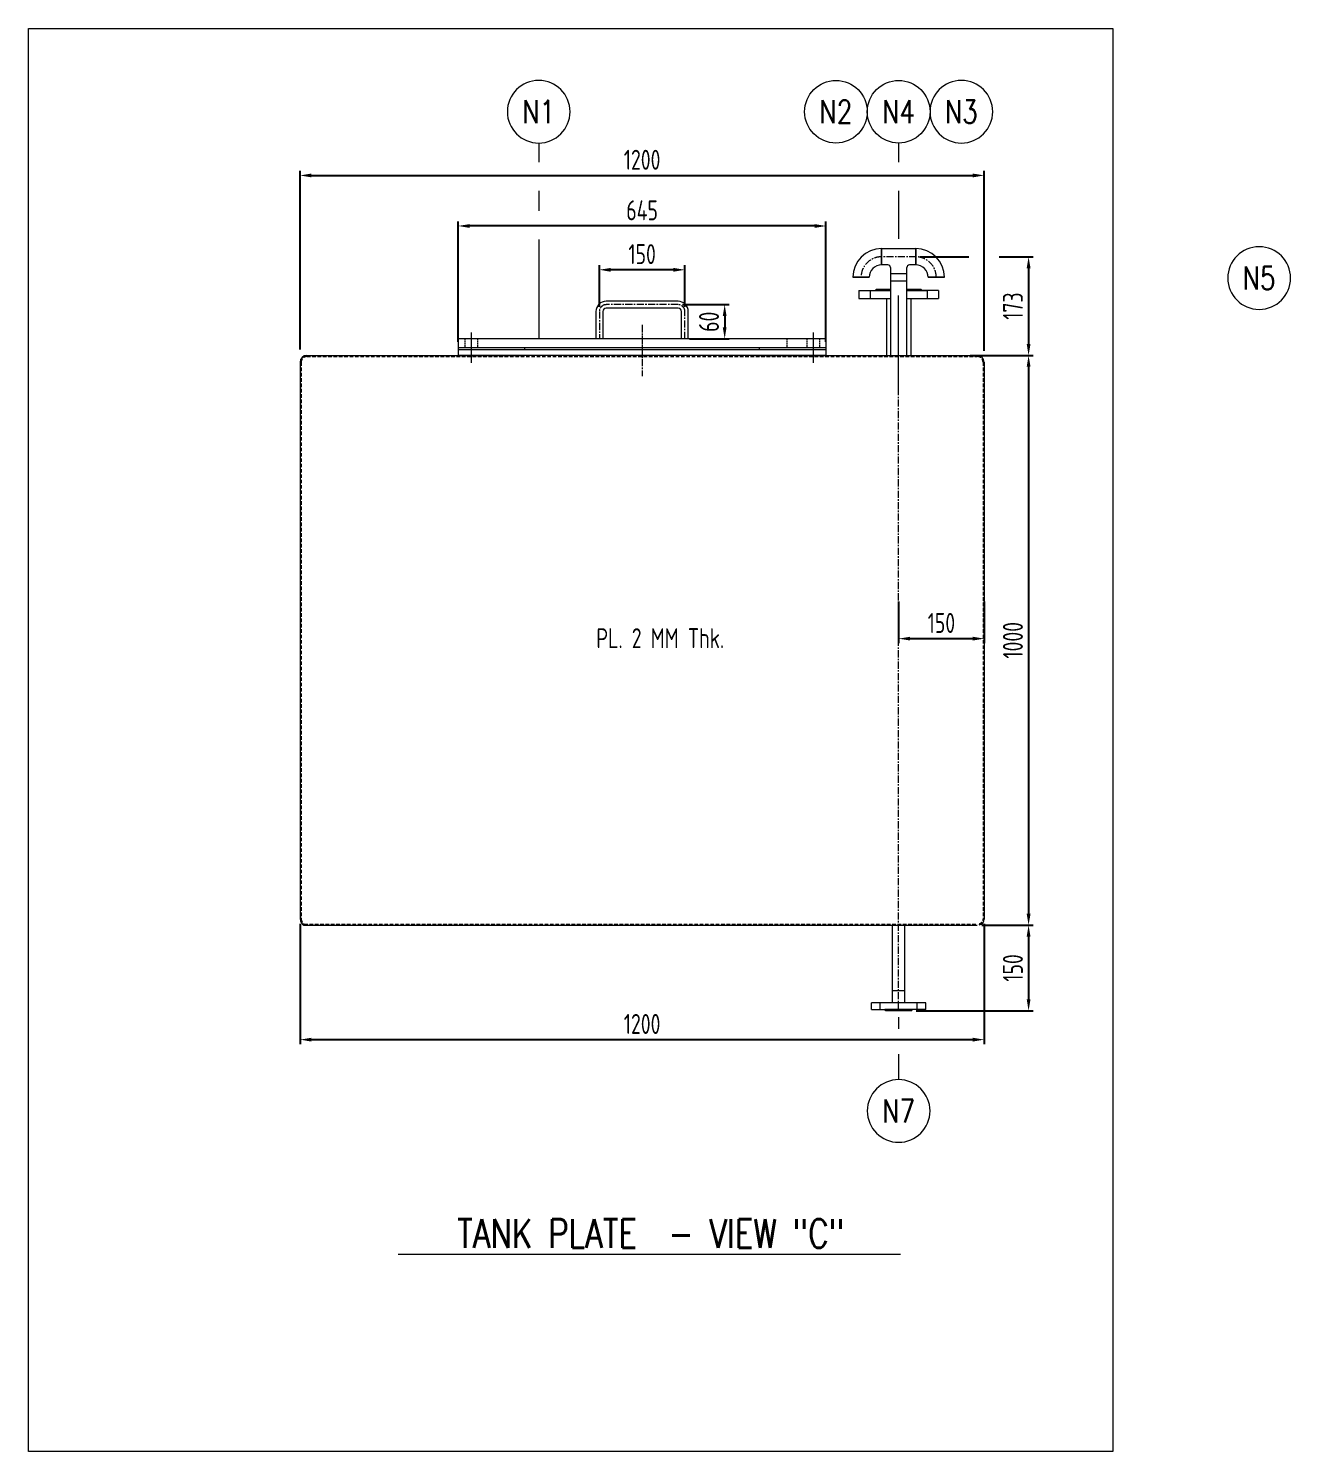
# Model space of a CAD drawing. Header units: millimetres. Extents: x 12754 to 23359, y -5760 to -2631.
# Drawn here: x 21145 to 23359, y -5760 to -3263 of the extents above; entities that cross this region are included whole.
import ezdxf
from ezdxf.enums import TextEntityAlignment as Align

# ---------------------------------------------------------------- set-up
doc = ezdxf.new("R2010")
doc.units = ezdxf.units.MM
doc.header["$LTSCALE"] = 10
for name, pattern in [('CENTER', [2, 1.25, -0.25, 0.25, -0.25]), ('CENTERX2', [4, 2.5, -0.5, 0.5, -0.5]), ('DASHDOT', [25.4, 12.7, -6.35, 0, -6.35]), ('HIDDEN', [0.375, 0.25, -0.125]), ('HIDDEN2', [0.1875, 0.125, -0.0625])]:
    doc.linetypes.add(name, pattern=pattern)
doc.layers.get('0').update_dxf_attribs({"linetype": 'CONTINUOUS', "lineweight": 0})
doc.layers.get('DEFPOINTS').update_dxf_attribs({"linetype": 'CONTINUOUS', "lineweight": 0})
for name, color, linetype, lineweight in [('Ivanjktp10', 8, 'HIDDEN', 0), ('Ivanjktp11', 8, 'CENTERX2', 0), ('Ivanjktp3', 3, 'CONTINUOUS', 0), ('Ivanjktp6', 8, 'CENTER', 0), ('Ivanjktp9', 4, 'CONTINUOUS', 0)]:
    doc.layers.add(name, color=color, linetype=linetype, lineweight=lineweight)
doc.layers.add('Ivanjktp4', color=1, linetype='CONTINUOUS', lineweight=0, plot=False)
doc.styles.add('client', font='romans.shx', dxfattribs={"width": 0.8, "height": 3.5})
doc.styles.add('DIM', font='romans', dxfattribs={"height": 2.5})
doc.styles.get("Standard").update_dxf_attribs({"font": 'ISOCP.SHX', "width": 0.8})
doc.dimstyles.new('GEN-ISO - 20', dxfattribs={"dimscale": 10, "dimtxt": 3.5, "dimasz": 2, "dimexe": 0.8, "dimexo": 0.8, "dimgap": 1, "dimtad": 1, "dimdec": 0, "dimdsep": 46, "dimtxsty": 'Standard', "dimcen": 0, "dimclrd": 8, "dimclre": 8, "dimclrt": 2, "dimadec": 0, "dimazin": 0, "dimtp": 0.1, "dimtm": 0.1, "dimtfac": 0.71, "dimtdec": 0, "dimtmove": 0, "dimatfit": 3, "dimfxl": 10, "dimtfill": 1, "dimtzin": 0, "dimarcsym": 1})
doc.dimstyles.new('GEN-ISO - 20$0', dxfattribs={"dimscale": 10, "dimtxt": 3.5, "dimasz": 2, "dimexe": 0.8, "dimexo": 0.8, "dimgap": 1, "dimtad": 1, "dimdec": 0, "dimdsep": 46, "dimtxsty": 'Standard', "dimcen": 0, "dimclrd": 8, "dimclre": 8, "dimclrt": 2, "dimadec": 0, "dimazin": 0, "dimtp": 0.1, "dimtm": 0.1, "dimtfac": 0.71, "dimtdec": 0, "dimtmove": 0, "dimatfit": 3, "dimfxl": 1, "dimtfill": 1, "dimtzin": 0, "dimarcsym": 1})

# ---------------------------------------------------------------- blocks, each defined once
blk = doc.blocks.new('*D39')
at = {"layer": 'DEFPOINTS', "color": 0, "transparency": 16777216}
for p in [(22671.9, -4260.8), (22821.9, -4260.8), (22821.9, -4333.9)]:
    blk.add_point(p, dxfattribs=at)
at = {"layer": 'Ivanjktp3', "color": 3, "linetype": 'ByBlock', "lineweight": -2, "transparency": 16777216}
for p, q in [((22671.9, -4268.8), (22671.9, -4341.9)), ((22821.9, -4268.8), (22821.9, -4341.9)), ((22691.9, -4333.9), (22801.9, -4333.9))]:
    blk.add_line(p, q, dxfattribs=at)
at = {"layer": 'Ivanjktp3', "color": 3, "transparency": 16777216}
for points in [[(22691.9, -4330.6), (22691.9, -4337.2), (22671.9, -4333.9)], [(22801.9, -4330.6), (22801.9, -4337.2), (22821.9, -4333.9)]]:
    blk.add_solid(points, dxfattribs=at)
at = {"layer": 'Ivanjktp3', "color": 2, "transparency": 16777216, "insert": (22746.9, -4306.4), "char_height": 35, "attachment_point": 5, "bg_fill": 3, "box_fill_scale": 1.1, "bg_fill_color": 256, "bg_fill_true_color": 13158600, "bg_fill_transparency": 0}
blk.add_mtext('150', dxfattribs=at)
blk = doc.blocks.new('*D41')
at = {"layer": 'DEFPOINTS', "color": 0, "transparency": 16777216}
for p in [(21899.4, -3609.7), (21899.4, -3820.8), (22544.4, -3820.8)]:
    blk.add_point(p, dxfattribs=at)
at = {"layer": 'Ivanjktp3', "color": 3, "linetype": 'ByBlock', "lineweight": -2, "transparency": 16777216}
for p, q in [((21899.4, -3812.8), (21899.4, -3601.7)), ((22524.4, -3609.7), (21919.4, -3609.7)), ((22544.4, -3812.8), (22544.4, -3601.7))]:
    blk.add_line(p, q, dxfattribs=at)
at = {"layer": 'Ivanjktp3', "color": 3, "transparency": 16777216}
for points in [[(21919.4, -3606.4), (21919.4, -3613.1), (21899.4, -3609.7)], [(22524.4, -3606.4), (22524.4, -3613.1), (22544.4, -3609.7)]]:
    blk.add_solid(points, dxfattribs=at)
at = {"layer": 'Ivanjktp3', "color": 2, "transparency": 16777216, "insert": (22221.9, -3582.2), "char_height": 35, "attachment_point": 5, "bg_fill": 3, "box_fill_scale": 1.1, "bg_fill_color": 256, "bg_fill_true_color": 13158600, "bg_fill_transparency": 0}
blk.add_mtext('645', dxfattribs=at)
blk = doc.blocks.new('*D43')
at = {"layer": 'DEFPOINTS', "color": 0, "transparency": 16777216}
for p in [(22146.9, -3686.6), (22146.9, -3759.8), (22296.9, -3759.8)]:
    blk.add_point(p, dxfattribs=at)
at = {"layer": 'Ivanjktp3', "color": 3, "linetype": 'ByBlock', "lineweight": -2, "transparency": 16777216}
for p, q in [((22146.9, -3751.8), (22146.9, -3678.6)), ((22276.9, -3686.6), (22166.9, -3686.6)), ((22296.9, -3751.8), (22296.9, -3678.6))]:
    blk.add_line(p, q, dxfattribs=at)
at = {"layer": 'Ivanjktp3', "color": 3, "transparency": 16777216}
for points in [[(22166.9, -3683.3), (22166.9, -3690), (22146.9, -3686.6)], [(22276.9, -3683.3), (22276.9, -3690), (22296.9, -3686.6)]]:
    blk.add_solid(points, dxfattribs=at)
at = {"layer": 'Ivanjktp3', "color": 2, "transparency": 16777216, "insert": (22221.9, -3659.1), "char_height": 35, "attachment_point": 5, "bg_fill": 3, "box_fill_scale": 1.1, "bg_fill_color": 256, "bg_fill_true_color": 13158600, "bg_fill_transparency": 0}
blk.add_mtext('150', dxfattribs=at)
blk = doc.blocks.new('*D44')
at = {"layer": 'DEFPOINTS', "color": 0, "transparency": 16777216}
for p in [(22284.9, -3747.8), (22296.9, -3807.8)]:
    blk.add_point(p, dxfattribs=at)
at = {"layer": 'Ivanjktp3', "color": 3, "linetype": 'ByBlock', "lineweight": -2, "transparency": 16777216}
for p, q in [((22292.9, -3747.8), (22374.7, -3747.8)), ((22366.7, -3767.8), (22366.7, -3787.8)), ((22304.9, -3807.8), (22374.7, -3807.8))]:
    blk.add_line(p, q, dxfattribs=at)
at = {"layer": 'Ivanjktp3', "color": 3, "transparency": 16777216}
for points in [[(22363.4, -3767.8), (22370, -3767.8), (22366.7, -3747.8)], [(22363.4, -3787.8), (22370, -3787.8), (22366.7, -3807.8)]]:
    blk.add_solid(points, dxfattribs=at)
at = {"layer": 'Ivanjktp3', "color": 2, "transparency": 16777216, "insert": (22339.2, -3777.8), "char_height": 35, "attachment_point": 5, "rotation": 90, "bg_fill": 3, "box_fill_scale": 1.1, "bg_fill_color": 256, "bg_fill_true_color": 13158600, "bg_fill_transparency": 0}
blk.add_mtext('60', dxfattribs=at)
at = {"layer": 'DEFPOINTS', "color": 0, "transparency": 16777216}
blk.add_point((22366.7, -3807.8), dxfattribs=at)
blk = doc.blocks.new('*D42')
at = {"layer": 'DEFPOINTS', "color": 0, "transparency": 16777216}
for p in [(22701.9, -3663.8), (22789.3, -3836.8), (22899.8, -3836.8)]:
    blk.add_point(p, dxfattribs=at)
at = {"layer": 'Ivanjktp3', "color": 3, "linetype": 'ByBlock', "lineweight": -2, "transparency": 16777216}
for p, q in [((22709.9, -3663.8), (22794.8, -3663.8)), ((22848, -3663.8), (22907.8, -3663.8)), ((22899.8, -3683.8), (22899.8, -3816.8)), ((22797.3, -3836.8), (22907.8, -3836.8))]:
    blk.add_line(p, q, dxfattribs=at)
at = {"layer": 'Ivanjktp3', "color": 3, "transparency": 16777216}
for points in [[(22896.5, -3683.8), (22903.2, -3683.8), (22899.8, -3663.8)], [(22896.5, -3816.8), (22903.2, -3816.8), (22899.8, -3836.8)]]:
    blk.add_solid(points, dxfattribs=at)
at = {"layer": 'Ivanjktp3', "color": 2, "transparency": 16777216, "insert": (22872.3, -3750.3), "char_height": 35, "attachment_point": 5, "rotation": 90, "bg_fill": 3, "box_fill_scale": 1.1, "bg_fill_color": 256, "bg_fill_true_color": 13158600, "bg_fill_transparency": 0}
blk.add_mtext('173', dxfattribs=at)
blk = doc.blocks.new('nzno')
blk.add_circle((0, 0), 5.5)
at = {"color": 2, "style": 'DIM', "width": 0.8}
blk.add_attdef('NOZZLE', text='', height=4, dxfattribs=at).set_placement((0, 0), align=Align.MIDDLE)
blk = doc.blocks.new('*D49')
at = {"layer": 'DEFPOINTS', "color": 0, "transparency": 16777216}
for p in [(22821.9, -3521), (21621.9, -3834.7), (22821.9, -3836.8)]:
    blk.add_point(p, dxfattribs=at)
at = {"layer": 'Ivanjktp3', "color": 3, "linetype": 'ByBlock', "lineweight": -2, "transparency": 16777216}
for p, q in [((21621.9, -3826.7), (21621.9, -3513)), ((21641.9, -3521), (22801.9, -3521)), ((22821.9, -3828.8), (22821.9, -3513))]:
    blk.add_line(p, q, dxfattribs=at)
at = {"layer": 'Ivanjktp3', "color": 3, "transparency": 16777216}
for points in [[(21641.9, -3517.7), (21641.9, -3524.4), (21621.9, -3521)], [(22801.9, -3517.7), (22801.9, -3524.4), (22821.9, -3521)]]:
    blk.add_solid(points, dxfattribs=at)
at = {"layer": 'Ivanjktp3', "color": 2, "transparency": 16777216, "insert": (22221.9, -3493.5), "char_height": 35, "attachment_point": 5, "bg_fill": 3, "box_fill_scale": 1.1, "bg_fill_color": 256, "bg_fill_true_color": 13158600, "bg_fill_transparency": 0}
blk.add_mtext('1200', dxfattribs=at)
blk = doc.blocks.new('*D52')
at = {"layer": 'DEFPOINTS', "color": 0, "transparency": 16777216}
for p in [(21621.9, -4826.4), (22821.9, -4826.4), (22821.9, -5037.6)]:
    blk.add_point(p, dxfattribs=at)
at = {"layer": 'Ivanjktp3', "color": 3, "linetype": 'ByBlock', "lineweight": -2, "transparency": 16777216}
for p, q in [((21621.9, -4834.4), (21621.9, -5045.6)), ((22821.9, -4834.4), (22821.9, -5045.6)), ((21641.9, -5037.6), (22801.9, -5037.6))]:
    blk.add_line(p, q, dxfattribs=at)
at = {"layer": 'Ivanjktp3', "color": 3, "transparency": 16777216}
for points in [[(21641.9, -5034.3), (21641.9, -5041), (21621.9, -5037.6)], [(22801.9, -5034.3), (22801.9, -5041), (22821.9, -5037.6)]]:
    blk.add_solid(points, dxfattribs=at)
at = {"layer": 'Ivanjktp3', "color": 2, "transparency": 16777216, "insert": (22221.9, -5010.1), "char_height": 35, "attachment_point": 5, "bg_fill": 3, "box_fill_scale": 1.1, "bg_fill_color": 256, "bg_fill_true_color": 13158600, "bg_fill_transparency": 0}
blk.add_mtext('1200', dxfattribs=at)
blk = doc.blocks.new('*D135')
at = {"layer": 'DEFPOINTS', "color": 0, "transparency": 16777216}
for p in [(22809.9, -4836.8), (22694.4, -4986.8), (22899.8, -4986.8)]:
    blk.add_point(p, dxfattribs=at)
at = {"layer": 'Ivanjktp3', "color": 3, "linetype": 'ByBlock', "lineweight": -2, "transparency": 16777216}
for p, q in [((22817.9, -4836.8), (22907.8, -4836.8)), ((22899.8, -4856.8), (22899.8, -4966.8)), ((22702.4, -4986.8), (22907.8, -4986.8))]:
    blk.add_line(p, q, dxfattribs=at)
at = {"layer": 'Ivanjktp3', "color": 3, "transparency": 16777216}
for points in [[(22896.5, -4856.8), (22903.2, -4856.8), (22899.8, -4836.8)], [(22896.5, -4966.8), (22903.2, -4966.8), (22899.8, -4986.8)]]:
    blk.add_solid(points, dxfattribs=at)
at = {"layer": 'Ivanjktp3', "color": 2, "transparency": 16777216, "insert": (22872.3, -4911.8), "char_height": 35, "attachment_point": 5, "rotation": 90, "bg_fill": 3, "box_fill_scale": 1.1, "bg_fill_color": 256, "bg_fill_true_color": 13158600, "bg_fill_transparency": 0}
blk.add_mtext('150', dxfattribs=at)
blk = doc.blocks.new('*D136')
at = {"layer": 'DEFPOINTS', "color": 0, "transparency": 16777216}
for p in [(22797.3, -3836.8), (22809.9, -4836.8), (22899.8, -4836.8)]:
    blk.add_point(p, dxfattribs=at)
at = {"layer": 'Ivanjktp3', "color": 3, "linetype": 'ByBlock', "lineweight": -2, "transparency": 16777216}
for p, q in [((22805.3, -3836.8), (22907.8, -3836.8)), ((22899.8, -3856.8), (22899.8, -4816.8)), ((22817.9, -4836.8), (22907.8, -4836.8))]:
    blk.add_line(p, q, dxfattribs=at)
at = {"layer": 'Ivanjktp3', "color": 3, "transparency": 16777216}
for points in [[(22896.5, -3856.8), (22903.2, -3856.8), (22899.8, -3836.8)], [(22896.5, -4816.8), (22903.2, -4816.8), (22899.8, -4836.8)]]:
    blk.add_solid(points, dxfattribs=at)
at = {"layer": 'Ivanjktp3', "color": 2, "transparency": 16777216, "insert": (22872.3, -4336.8), "char_height": 35, "attachment_point": 5, "rotation": 90, "bg_fill": 3, "box_fill_scale": 1.1, "bg_fill_color": 256, "bg_fill_true_color": 13158600, "bg_fill_transparency": 0}
blk.add_mtext('1000', dxfattribs=at)

msp = doc.modelspace()

# ---------------------------------------------------------------- linework, layer by layer
for p, q in [((22040.5, -3464.2), (22040.5, -3497.5)), ((22671.9, -3464.2), (22671.9, -3497.5)), ((22671.9, -3547.8), (22671.9, -3632)), ((21793.9, -5414.1), (22675.1, -5414.1))]:
    msp.add_line(p, q)
at = {"color": 4}
for p, q in [((21633.9, -3836.8), (22015.9, -3836.8)), ((22544.4, -3836.8), (21899.4, -3836.8)), ((22015.9, -3836.8), (21931.9, -3836.8)), ((22015.9, -3826.8), (22015.9, -3823.8)), ((22427.9, -3836.8), (22809.9, -3836.8)), ((22495.7, -3836.8), (22427.9, -3836.8)), ((21621.9, -3848.8), (21621.9, -4825.9))]:
    msp.add_line(p, q, dxfattribs=at)
at = {"color": 8, "linetype": 'HIDDEN2', "ltscale": 5}
for p, q in [((21633.9, -3838.8), (22809.9, -3838.8)), ((21623.9, -3848.8), (21623.9, -4826.4)), ((21629.2, -4834.8), (22809.8, -4834.8))]:
    msp.add_line(p, q, dxfattribs=at)
at = {"color": 7, "linetype": 'Continuous'}
msp.add_line((22671.9, -5063.1), (22671.9, -5107.8), dxfattribs=at)
at = {"color": 4}
for points in [[(22302.9, -3807.8), (22302.9, -3759.8, 0.414214), (22284.9, -3741.8), (22158.9, -3741.8, 0.414214), (22140.9, -3759.8), (22140.9, -3807.8)], [(22290.9, -3807.8), (22290.9, -3759.8, 0.414214), (22284.9, -3753.8), (22158.9, -3753.8, 0.414214), (22152.9, -3759.8), (22152.9, -3807.8)]]:
    msp.add_lwpolyline(points, format="xyb", dxfattribs=at)
msp.add_arc((21633.9, -3848.8), 12, 90, 180, dxfattribs=at)
at = {"color": 8, "linetype": 'HIDDEN2', "ltscale": 5}
for centre, radius, start, end in [((21633.9, -3848.8), 10, 90, 180), ((21633.9, -4825.9), 10, 180, 262.6714), ((22811.9, -4826.4), 8, 277.4866, 0)]:
    msp.add_arc(centre, radius, start, end, dxfattribs=at)
at = {"color": 4, "linetype": 'Continuous'}
msp.add_arc((22811.9, -4826.4), 10, 277.4866, 0, dxfattribs=at)
at = {"layer": 'Ivanjktp11', "color": 8, "linetype": 'Continuous'}
msp.add_line((22671.9, -3901.8), (22671.9, -3731.5), dxfattribs=at)
at = {"layer": 'Ivanjktp6', "color": 8}
msp.add_line((22221.9, -3783.3), (22221.9, -3873.5), dxfattribs=at)
msp.add_lwpolyline([(22296.9, -3807.8), (22296.9, -3759.8, 0.414214), (22284.9, -3747.8), (22158.9, -3747.8, 0.414214), (22146.9, -3759.8), (22146.9, -3807.8)], format="xyb", dxfattribs=at)
at = {"layer": 'Ivanjktp9', "linetype": 'Continuous'}
msp.add_line((21628.7, -4836.8), (22809.9, -4836.8), dxfattribs=at)
msp.add_arc((21633.9, -4825.9), 12, 180, 244.2418, dxfattribs=at)

# ---------------------------------------------------------------- block references
ref = msp.add_blockref('nzno', (22040.5, -3409.2), dxfattribs=dict(xscale=-10, yscale=10, zscale=10, rotation=180))
ref.add_attrib('NOZZLE', 'N1', dxfattribs={"color": 2, "height": 40, "style": 'DIM', "width": 0.8}).set_placement((22040.5, -3409.2), align=Align.MIDDLE)
ref = msp.add_blockref('nzno', (22671.9, -3409.2), dxfattribs=dict(xscale=10, yscale=10, zscale=10, rotation=180))
ref.add_attrib('NOZZLE', 'N4', dxfattribs={"color": 2, "height": 40, "style": 'DIM', "width": 0.8}).set_placement((22671.9, -3409.2), align=Align.MIDDLE)
ref = msp.add_blockref('nzno', (23304.3, -3701.1), dxfattribs=dict(xscale=-10, yscale=10, zscale=10, rotation=180))
ref.add_attrib('NOZZLE', 'N5', dxfattribs={"color": 2, "height": 40, "style": 'DIM', "width": 0.8}).set_placement((23304.3, -3701.1), align=Align.MIDDLE)
ref = msp.add_blockref('nzno', (22671.9, -5162.8), dxfattribs=dict(xscale=-10, yscale=10, zscale=10, rotation=180))
ref.add_attrib('NOZZLE', 'N7', dxfattribs={"color": 2, "height": 40, "style": 'DIM', "width": 0.8}).set_placement((22671.9, -5162.8), align=Align.MIDDLE)

# ---------------------------------------------------------------- texts
at = {"width": 0.8}
msp.add_text('PL. 2 MM Thk.', height=35, dxfattribs=at).set_placement((22253.7, -4333.1), align=Align.MIDDLE_CENTER)
at = {"color": 7, "linetype": 'DASHDOT', "ltscale": 0.25, "style": 'client', "width": 0.8}
msp.add_text('TANK PLATE  - VIEW "C"', height=50, dxfattribs=at).set_placement((22237.1, -5402.8), align=Align.CENTER)

# ---------------------------------------------------------------- dimensions: what is measured, and where the dimension line sits
at = {"layer": 'Ivanjktp3'}
dim = msp.add_linear_dim(base=(22821.9, -4333.9), p1=(22671.9, -4260.8), p2=(22821.9, -4260.8), angle=180, dimstyle='GEN-ISO - 20$0', override={"dimclrd": 3, "dimclre": 3, "dimfxl": 10}, dxfattribs=at)
dim.commit()
dim.dimension.update_dxf_attribs({"geometry": '*D39', "text_midpoint": (22746.9, -4306.4)})

# ---------------------------------------------------------------- next in the draw order: linework, layer by layer
at = {"color": 8, "linetype": 'HIDDEN2', "ltscale": 5}
msp.add_line((22819.9, -3848.8), (22819.9, -4826.4), dxfattribs=at)
at = {"color": 4}
msp.add_line((22821.9, -3848.8), (22821.9, -4826.4), dxfattribs=at)

# ---------------------------------------------------------------- next in the draw order: dimensions: what is measured, and where the dimension line sits
at = {"layer": 'Ivanjktp3'}
dim = msp.add_linear_dim(base=(21899.4, -3609.7), p1=(22544.4, -3820.8), p2=(21899.4, -3820.8), dimstyle='GEN-ISO - 20$0', override={"dimclrd": 3, "dimclre": 3, "dimfxl": 10}, dxfattribs=at)
dim.commit()
dim.dimension.update_dxf_attribs({"geometry": '*D41', "text_midpoint": (22221.9, -3582.2)})

# ---------------------------------------------------------------- next in the draw order: linework, layer by layer
for p, q in [((22040.5, -3547.8), (22040.5, -3583.3)), ((22040.5, -3633.3), (22040.5, -3807.8)), ((21899.4, -3807.8), (21899.4, -3823.8))]:
    msp.add_line(p, q)
at = {"color": 4}
for p, q in [((21899.4, -3807.8), (21899.4, -3836.8)), ((22544.4, -3807.8), (22544.4, -3836.8)), ((22544.4, -3823.8), (21899.4, -3823.8)), ((22544.4, -3826.8), (21899.4, -3826.8)), ((22427.9, -3826.8), (22427.9, -3823.8))]:
    msp.add_line(p, q, dxfattribs=at)
at = {"color": 6}
for p, q in [((21921.9, -3796.5), (21921.9, -3849.8)), ((22521.9, -3796.5), (22521.9, -3849.8))]:
    msp.add_line(p, q, dxfattribs=at)
at = {"layer": 'Ivanjktp10'}
for p, q in [((21910.9, -3807.8), (21910.9, -3823.8)), ((21932.9, -3807.8), (21932.9, -3823.8)), ((22475.9, -3807.8), (22475.9, -3823.8)), ((22510.9, -3807.8), (22510.9, -3823.8)), ((22532.9, -3807.8), (22532.9, -3823.8))]:
    msp.add_line(p, q, dxfattribs=at)
at = {"layer": 'Ivanjktp6'}
msp.add_line((22221.9, -3784.4), (22221.9, -3852.5), dxfattribs=at)

# ---------------------------------------------------------------- next in the draw order: dimensions: what is measured, and where the dimension line sits
at = {"layer": 'Ivanjktp3'}
for base, p1, p2, picture, middle in [((22146.9, -3686.6), (22296.9, -3759.8), (22146.9, -3759.8), '*D43', (22221.9, -3659.1)), ((22821.9, -5037.6), (21621.9, -4826.4), (22821.9, -4826.4), '*D52', (22221.9, -5010.1))]:
    dim = msp.add_linear_dim(base=base, p1=p1, p2=p2, dimstyle='GEN-ISO - 20$0', override={"dimclrd": 3, "dimclre": 3, "dimfxl": 10}, dxfattribs=at)
    dim.commit()
    dim.dimension.update_dxf_attribs({"geometry": picture, "text_midpoint": middle})
dim = msp.add_linear_dim(base=(22899.8, -3836.8), p1=(22701.9, -3663.8), p2=(22789.3, -3836.8), angle=90, dimstyle='GEN-ISO - 20$0', override={"dimclrd": 3, "dimclre": 3, "dimfxl": 10}, dxfattribs=at)
dim.commit()
dim.dimension.update_dxf_attribs({"geometry": '*D42', "text_midpoint": (22872.3, -3750.3)})

# ---------------------------------------------------------------- next in the draw order: linework, layer by layer
at = {"color": 252, "linetype": 'Continuous'}
msp.add_line((22682.5, -4951.8), (22661.2, -4951.8), dxfattribs=at)
at = {"color": 7, "linetype": 'Continuous'}
msp.add_line((22671.9, -4998.4), (22671.9, -5018.7), dxfattribs=at)
at = {"color": 4}
msp.add_arc((22809.9, -3848.8), 12, 0, 90, dxfattribs=at)
at = {"color": 8, "linetype": 'HIDDEN2', "ltscale": 5}
msp.add_arc((22809.9, -3848.8), 10, 0, 90, dxfattribs=at)
at = {"layer": 'Ivanjktp9', "linetype": 'Continuous'}
for p, q in [((22661.2, -4972.8), (22661.2, -4836.8)), ((22682.5, -4972.8), (22682.5, -4836.8)), ((22719.4, -4972.8), (22624.4, -4972.8)), ((22624.4, -4984.8), (22624.4, -4972.8)), ((22624.4, -4984.8), (22647.4, -4984.8)), ((22639.4, -4984.8), (22639.4, -4972.8)), ((22649.4, -4986.8), (22647.4, -4984.8)), ((22696.4, -4984.8), (22647.4, -4984.8)), ((22694.4, -4986.8), (22649.4, -4986.8)), ((22694.4, -4986.8), (22696.4, -4984.8)), ((22719.4, -4984.8), (22696.4, -4984.8)), ((22704.4, -4984.8), (22704.4, -4972.8)), ((22719.4, -4984.8), (22719.4, -4972.8))]:
    msp.add_line(p, q, dxfattribs=at)

# ---------------------------------------------------------------- next in the draw order: dimensions: what is measured, and where the dimension line sits
at = {"layer": 'Ivanjktp3'}
dim = msp.add_linear_dim(base=(22366.7, -3807.8), p1=(22284.9, -3747.8), p2=(22296.9, -3807.8), angle=90, dimstyle='GEN-ISO - 20$0', override={"dimclrd": 3, "dimclre": 3, "dimfxl": 10}, dxfattribs=at)
dim.commit()
dim.dimension.update_dxf_attribs({"geometry": '*D44', "text_midpoint": (22366.7, -3777.8), "dimtype": 160})

# ---------------------------------------------------------------- next in the draw order: linework, layer by layer
at = {"color": 4}
msp.add_line((22544.4, -3807.8), (21899.4, -3807.8), dxfattribs=at)

# ---------------------------------------------------------------- next in the draw order: dimensions: what is measured, and where the dimension line sits
at = {"layer": 'Ivanjktp3'}
dim = msp.add_linear_dim(base=(22821.9, -3521), p1=(21621.9, -3834.7), p2=(22821.9, -3836.8), dimstyle='GEN-ISO - 20', override={"dimclrd": 3, "dimclre": 3}, dxfattribs=at)
dim.commit()
dim.dimension.update_dxf_attribs({"geometry": '*D49', "text_midpoint": (22221.9, -3493.5)})

# ---------------------------------------------------------------- next in the draw order: linework, layer by layer
at = {"color": 4}
for p, q in [((22641.9, -3649.6), (22641.9, -3678.1)), ((22701.9, -3649.6), (22641.9, -3649.6)), ((22641.9, -3678.1), (22641.9, -3649.6)), ((22641.9, -3649.6), (22641.9, -3678.1)), ((22701.9, -3678.1), (22701.9, -3649.6)), ((22701.9, -3649.6), (22701.9, -3678.1)), ((22652.9, -3678.1), (22641.9, -3678.1)), ((22657.6, -3682.8), (22657.6, -3836.8)), ((22686.1, -3693.8), (22657.6, -3693.8)), ((22686.1, -3836.8), (22686.1, -3682.8)), ((22701.9, -3678.1), (22690.9, -3678.1)), ((22591.6, -3699.8), (22620.1, -3699.8)), ((22620.1, -3699.8), (22591.6, -3699.8)), ((22657.6, -3705.7), (22686.1, -3705.7)), ((22752.2, -3699.8), (22723.7, -3699.8)), ((22723.7, -3699.8), (22752.2, -3699.8))]:
    msp.add_line(p, q, dxfattribs=at)
at = {"color": 252}
for p, q in [((22632.9, -3720.8), (22630.9, -3722.8)), ((22632.9, -3720.8), (22657.6, -3720.8)), ((22686.1, -3720.8), (22710.9, -3720.8)), ((22710.9, -3720.8), (22712.9, -3722.8)), ((22601.9, -3722.8), (22657.6, -3722.8)), ((22601.9, -3722.8), (22601.9, -3736.8)), ((22601.9, -3736.8), (22657.6, -3736.8)), ((22621.9, -3722.8), (22621.9, -3736.8)), ((22650.7, -3736.8), (22650.7, -3836.8)), ((22686.1, -3722.8), (22721.9, -3722.8)), ((22686.1, -3736.8), (22721.9, -3736.8)), ((22693.1, -3736.8), (22693.1, -3836.8)), ((22704.1, -3736.8), (22741.9, -3736.8)), ((22741.9, -3722.8), (22712.9, -3722.8)), ((22721.9, -3722.8), (22721.9, -3736.8)), ((22741.9, -3722.8), (22741.9, -3736.8))]:
    msp.add_line(p, q, dxfattribs=at)
at = {"color": 4}
for centre, radius, start, end in [((22641.9, -3699.8), 50.3, 90, 180), ((22701.9, -3699.8), 50.3, 0, 90), ((22641.9, -3699.8), 21.8, 90, 180), ((22652.9, -3682.8), 4.73, 0, 90), ((22690.9, -3682.8), 4.73, 90, 180), ((22701.9, -3699.8), 21.8, 0, 90)]:
    msp.add_arc(centre, radius, start, end, dxfattribs=at)
at = {"layer": 'Ivanjktp4'}
msp.add_lwpolyline([(21145.5, -3263.1), (23047.4, -3263.1), (23047.4, -5760.5), (21145.5, -5760.5)], close=True, dxfattribs=at)
at = {"layer": 'Ivanjktp6', "color": 8}
msp.add_line((22703, -3663.8), (22640.3, -3663.8), dxfattribs=at)
at = {"layer": 'Ivanjktp6', "color": 252}
msp.add_line((22671.9, -4986.8), (22671.9, -3838.8), dxfattribs=at)
at = {"layer": 'Ivanjktp6', "color": 8}
for centre, start, end in [((22641.9, -3699.8), 90, 180), ((22701.9, -3699.8), 0, 90)]:
    msp.add_arc(centre, 36, start, end, dxfattribs=at)

# ---------------------------------------------------------------- next in the draw order: block references
at = {"xscale": 10, "yscale": 10, "zscale": 10}
msp.add_blockref('nzno', (22561.9, -3409.2), dxfattribs=at).add_auto_attribs({'NOZZLE': 'N2'})
ref = msp.add_blockref('nzno', (22781.9, -3409.2), dxfattribs=dict(xscale=-10, yscale=10, zscale=10, rotation=180))
ref.add_attrib('NOZZLE', 'N3', dxfattribs={"color": 2, "height": 40, "style": 'DIM', "width": 0.8}).set_placement((22781.9, -3409.2), align=Align.MIDDLE)

# ---------------------------------------------------------------- next in the draw order: dimensions: what is measured, and where the dimension line sits
at = {"layer": 'Ivanjktp3'}
dim = msp.add_linear_dim(base=(22899.8, -4986.8), p1=(22809.9, -4836.8), p2=(22694.4, -4986.8), angle=90, dimstyle='GEN-ISO - 20$0', override={"dimclrd": 3, "dimclre": 3, "dimfxl": 10}, dxfattribs=at)
dim.commit()
dim.dimension.update_dxf_attribs({"geometry": '*D135', "text_midpoint": (22872.3, -4911.8)})

# ---------------------------------------------------------------- next in the draw order: dimensions: what is measured, and where the dimension line sits
dim = msp.add_linear_dim(base=(22899.8, -4836.8), p1=(22797.3, -3836.8), p2=(22809.9, -4836.8), angle=90, dimstyle='GEN-ISO - 20$0', override={"dimclrd": 3, "dimclre": 3, "dimfxl": 10}, dxfattribs=at)
dim.commit()
dim.dimension.update_dxf_attribs({"geometry": '*D136', "text_midpoint": (22872.3, -4336.8)})

doc.saveas('drawing.dxf')
